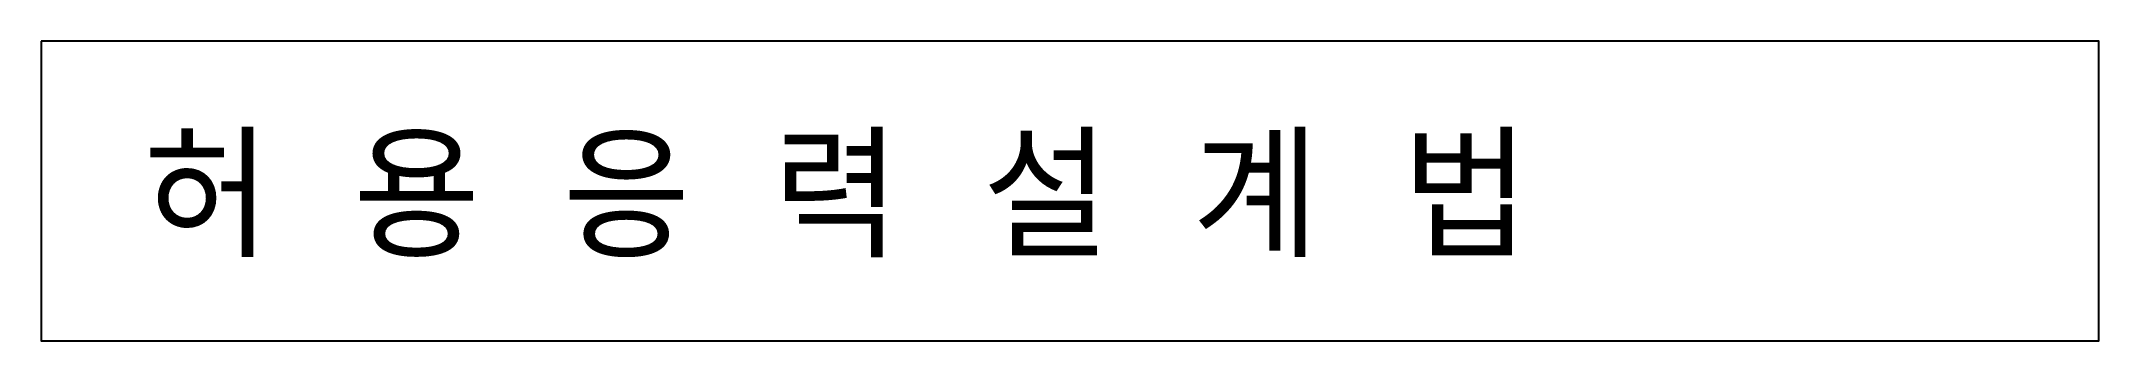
# Model space of a CAD drawing. Extents: x -78.4 to -10, y -20 to -10.
import ezdxf

# ---------------------------------------------------------------- set-up
doc = ezdxf.new("R2010")
doc.units = 0
doc.header["$LTSCALE"] = 1000
doc.header["$MEASUREMENT"] = 0
doc.layers.get('0').update_dxf_attribs({"linetype": 'CONTINUOUS'})
doc.styles.add('GHS', font='romans', dxfattribs={"bigfont": 'ghs'})

msp = doc.modelspace()

# ---------------------------------------------------------------- linework, layer by layer
at = {"color": 2}
msp.add_lwpolyline([(-78.408, -10), (-78.408, -19.974), (-10, -19.974), (-10, -10)], close=True, dxfattribs=at)

# ---------------------------------------------------------------- texts
at = {"color": 2, "style": 'GHS'}
msp.add_text('허 용 응 력 설 계 법', height=4, dxfattribs=at).set_placement((-75.012, -17.198))

doc.saveas('drawing.dxf')
